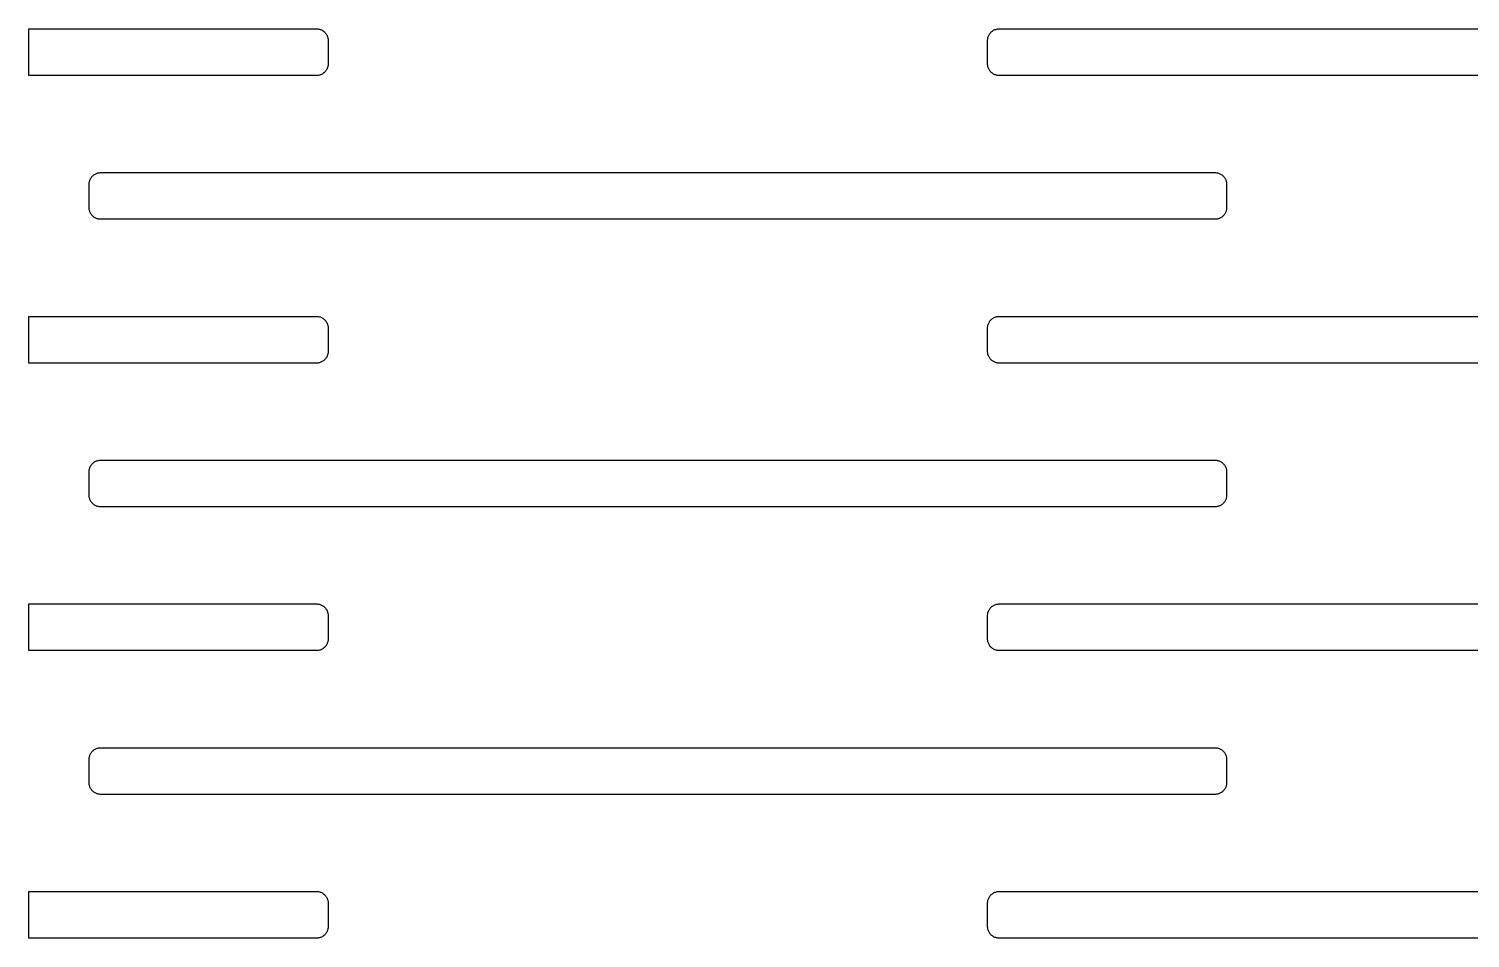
# Model space of a CAD drawing. Header units: metres. Extents: x -218 to 218, y -218 to 218.
# Drawn here: x 4 to 44.11, y 108.68 to 133.98 of the extents above; entities that cross this region are included whole.
import ezdxf

# ---------------------------------------------------------------- set-up
doc = ezdxf.new("R2010")
doc.units = ezdxf.units.M

msp = doc.modelspace()

# ---------------------------------------------------------------- linework, layer by layer
for p, q in [((4, 132.678), (4, 133.978)), ((4, 133.978), (12.0028, 133.978)), ((12.0028, 133.978), (12.0232, 133.977)), ((12.0232, 133.977), (12.0435, 133.975)), ((12.0435, 133.975), (12.0637, 133.972)), ((12.0637, 133.972), (12.0836, 133.968)), ((12.0836, 133.968), (12.1032, 133.962)), ((12.1032, 133.962), (12.1224, 133.955)), ((12.1224, 133.955), (12.1412, 133.947)), ((30.8644, 133.947), (30.8831, 133.955)), ((30.8831, 133.955), (30.9024, 133.962)), ((30.9024, 133.962), (30.922, 133.968)), ((30.922, 133.968), (30.9419, 133.972)), ((30.9419, 133.972), (30.9621, 133.975)), ((30.9621, 133.975), (30.9824, 133.977)), ((30.9824, 133.977), (31.0028, 133.978)), ((31.0028, 133.978), (62.0028, 133.978)), ((12.1412, 133.947), (12.1594, 133.938)), ((12.1594, 133.938), (12.1769, 133.927)), ((12.1769, 133.927), (12.1938, 133.916)), ((12.1938, 133.916), (12.2099, 133.903)), ((12.2099, 133.903), (12.2253, 133.89)), ((12.2253, 133.89), (12.2397, 133.875)), ((12.2397, 133.875), (12.2532, 133.86)), ((12.2532, 133.86), (12.2657, 133.844)), ((12.2657, 133.844), (12.2772, 133.827)), ((12.2772, 133.827), (12.2876, 133.809)), ((12.2876, 133.809), (12.2969, 133.791)), ((12.2969, 133.791), (12.305, 133.772)), ((12.305, 133.772), (12.3119, 133.753)), ((12.3119, 133.753), (12.3176, 133.734)), ((12.3176, 133.734), (12.322, 133.714)), ((12.322, 133.714), (12.3252, 133.694)), ((12.3252, 133.694), (12.3271, 133.673)), ((12.3271, 133.673), (12.3278, 133.653)), ((12.3278, 133.653), (12.3278, 133.003)), ((30.6778, 133.653), (30.6784, 133.673)), ((30.6778, 133.003), (30.6778, 133.653)), ((30.6784, 133.673), (30.6804, 133.694)), ((30.6804, 133.694), (30.6835, 133.714)), ((30.6835, 133.714), (30.688, 133.734)), ((30.688, 133.734), (30.6937, 133.753)), ((30.6937, 133.753), (30.7006, 133.772)), ((30.7006, 133.772), (30.7087, 133.791)), ((30.7087, 133.791), (30.718, 133.809)), ((30.718, 133.809), (30.7284, 133.827)), ((30.7284, 133.827), (30.7399, 133.844)), ((30.7399, 133.844), (30.7524, 133.86)), ((30.7524, 133.86), (30.7659, 133.875)), ((30.7659, 133.875), (30.7803, 133.89)), ((30.7803, 133.89), (30.7956, 133.903)), ((30.7956, 133.903), (30.8118, 133.916)), ((30.8118, 133.916), (30.8286, 133.927)), ((30.8286, 133.927), (30.8462, 133.938)), ((30.8462, 133.938), (30.8644, 133.947)), ((12.2099, 132.752), (12.1938, 132.74)), ((12.2253, 132.766), (12.2099, 132.752)), ((12.2397, 132.78), (12.2253, 132.766)), ((12.2532, 132.796), (12.2397, 132.78)), ((12.2657, 132.812), (12.2532, 132.796)), ((12.2772, 132.829), (12.2657, 132.812)), ((12.2876, 132.846), (12.2772, 132.829)), ((12.2969, 132.864), (12.2876, 132.846)), ((12.305, 132.883), (12.2969, 132.864)), ((12.3119, 132.902), (12.305, 132.883)), ((12.3176, 132.922), (12.3119, 132.902)), ((12.322, 132.942), (12.3176, 132.922)), ((12.3252, 132.962), (12.322, 132.942)), ((12.3271, 132.982), (12.3252, 132.962)), ((12.3278, 133.003), (12.3271, 132.982)), ((30.6784, 132.982), (30.6778, 133.003)), ((30.6804, 132.962), (30.6784, 132.982)), ((30.6835, 132.942), (30.6804, 132.962)), ((30.688, 132.922), (30.6835, 132.942)), ((30.6937, 132.902), (30.688, 132.922)), ((30.7006, 132.883), (30.6937, 132.902)), ((30.7087, 132.864), (30.7006, 132.883)), ((30.718, 132.846), (30.7087, 132.864)), ((30.7284, 132.829), (30.718, 132.846)), ((30.7399, 132.812), (30.7284, 132.829)), ((30.7524, 132.796), (30.7399, 132.812)), ((30.7659, 132.78), (30.7524, 132.796)), ((30.7803, 132.766), (30.7659, 132.78)), ((30.7956, 132.752), (30.7803, 132.766)), ((30.8118, 132.74), (30.7956, 132.752)), ((12.0028, 132.678), (4, 132.678)), ((12.0232, 132.678), (12.0028, 132.678)), ((12.0435, 132.68), (12.0232, 132.678)), ((12.0637, 132.684), (12.0435, 132.68)), ((12.0836, 132.688), (12.0637, 132.684)), ((12.1032, 132.694), (12.0836, 132.688)), ((12.1224, 132.701), (12.1032, 132.694)), ((12.1412, 132.709), (12.1224, 132.701)), ((12.1594, 132.718), (12.1412, 132.709)), ((12.1769, 132.728), (12.1594, 132.718)), ((12.1938, 132.74), (12.1769, 132.728)), ((30.8286, 132.728), (30.8118, 132.74)), ((30.8462, 132.718), (30.8286, 132.728)), ((30.8644, 132.709), (30.8462, 132.718)), ((30.8831, 132.701), (30.8644, 132.709)), ((30.9024, 132.694), (30.8831, 132.701)), ((30.922, 132.688), (30.9024, 132.694)), ((30.9419, 132.684), (30.922, 132.688)), ((30.9621, 132.68), (30.9419, 132.684)), ((30.9824, 132.678), (30.9621, 132.68)), ((31.0028, 132.678), (30.9824, 132.678)), ((62.0028, 132.678), (31.0028, 132.678)), ((5.84622, 129.938), (5.86441, 129.947)), ((5.86441, 129.947), (5.88315, 129.955)), ((5.88315, 129.955), (5.90236, 129.962)), ((5.90236, 129.962), (5.92197, 129.968)), ((5.92197, 129.968), (5.94189, 129.972)), ((5.94189, 129.972), (5.96205, 129.975)), ((5.96205, 129.975), (5.98239, 129.977)), ((5.98239, 129.977), (6.00279, 129.978)), ((6.00279, 129.978), (37.0028, 129.978)), ((37.0028, 129.978), (37.0232, 129.977)), ((37.0232, 129.977), (37.0435, 129.975)), ((37.0435, 129.975), (37.0637, 129.972)), ((37.0637, 129.972), (37.0836, 129.968)), ((37.0836, 129.968), (37.1032, 129.962)), ((37.1032, 129.962), (37.1224, 129.955)), ((37.1224, 129.955), (37.1412, 129.947)), ((37.1412, 129.947), (37.1594, 129.938)), ((5.6778, 129.653), (5.67844, 129.673)), ((5.6778, 129.003), (5.6778, 129.653)), ((5.67844, 129.673), (5.68036, 129.694)), ((5.68036, 129.694), (5.68355, 129.714)), ((5.68355, 129.714), (5.688, 129.734)), ((5.688, 129.734), (5.6937, 129.753)), ((5.6937, 129.753), (5.70061, 129.772)), ((5.70061, 129.772), (5.70872, 129.791)), ((5.70872, 129.791), (5.71799, 129.809)), ((5.71799, 129.809), (5.72838, 129.827)), ((5.72838, 129.827), (5.73987, 129.844)), ((5.73987, 129.844), (5.75238, 129.86)), ((5.75238, 129.86), (5.76587, 129.875)), ((5.76587, 129.875), (5.78032, 129.89)), ((5.78032, 129.89), (5.79562, 129.903)), ((5.79562, 129.903), (5.81177, 129.916)), ((5.81177, 129.916), (5.82864, 129.927)), ((5.82864, 129.927), (5.84622, 129.938)), ((37.1594, 129.938), (37.1769, 129.927)), ((37.1769, 129.927), (37.1938, 129.916)), ((37.1938, 129.916), (37.21, 129.903)), ((37.21, 129.903), (37.2253, 129.89)), ((37.2253, 129.89), (37.2397, 129.875)), ((37.2397, 129.875), (37.2532, 129.86)), ((37.2532, 129.86), (37.2657, 129.844)), ((37.2657, 129.844), (37.2772, 129.827)), ((37.2772, 129.827), (37.2876, 129.809)), ((37.2876, 129.809), (37.2969, 129.791)), ((37.2969, 129.791), (37.305, 129.772)), ((37.305, 129.772), (37.3119, 129.753)), ((37.3119, 129.753), (37.3176, 129.734)), ((37.3176, 129.734), (37.322, 129.714)), ((37.322, 129.714), (37.3252, 129.694)), ((37.3252, 129.694), (37.3271, 129.673)), ((37.3271, 129.673), (37.3278, 129.653)), ((37.3278, 129.653), (37.3278, 129.003)), ((5.67844, 128.982), (5.6778, 129.003)), ((5.68036, 128.962), (5.67844, 128.982)), ((5.68355, 128.942), (5.68036, 128.962)), ((5.688, 128.922), (5.68355, 128.942)), ((5.6937, 128.902), (5.688, 128.922)), ((5.70061, 128.883), (5.6937, 128.902)), ((5.70872, 128.864), (5.70061, 128.883)), ((5.71799, 128.846), (5.70872, 128.864)), ((5.72838, 128.829), (5.71799, 128.846)), ((5.73987, 128.812), (5.72838, 128.829)), ((5.75238, 128.796), (5.73987, 128.812)), ((5.76587, 128.78), (5.75238, 128.796)), ((5.78032, 128.766), (5.76587, 128.78)), ((5.79562, 128.752), (5.78032, 128.766)), ((5.81177, 128.74), (5.79562, 128.752)), ((5.82864, 128.728), (5.81177, 128.74)), ((37.1938, 128.74), (37.1769, 128.728)), ((37.21, 128.752), (37.1938, 128.74)), ((37.2253, 128.766), (37.21, 128.752)), ((37.2397, 128.78), (37.2253, 128.766)), ((37.2532, 128.796), (37.2397, 128.78)), ((37.2657, 128.812), (37.2532, 128.796)), ((37.2772, 128.829), (37.2657, 128.812)), ((37.2876, 128.846), (37.2772, 128.829)), ((37.2969, 128.864), (37.2876, 128.846)), ((37.305, 128.883), (37.2969, 128.864)), ((37.3119, 128.902), (37.305, 128.883)), ((37.3176, 128.922), (37.3119, 128.902)), ((37.322, 128.942), (37.3176, 128.922)), ((37.3252, 128.962), (37.322, 128.942)), ((37.3271, 128.982), (37.3252, 128.962)), ((37.3278, 129.003), (37.3271, 128.982)), ((5.84622, 128.718), (5.82864, 128.728)), ((5.86441, 128.709), (5.84622, 128.718)), ((5.88315, 128.701), (5.86441, 128.709)), ((5.90236, 128.694), (5.88315, 128.701)), ((5.92197, 128.688), (5.90236, 128.694)), ((5.94189, 128.684), (5.92197, 128.688)), ((5.96205, 128.68), (5.94189, 128.684)), ((5.98239, 128.678), (5.96205, 128.68)), ((6.00279, 128.678), (5.98239, 128.678)), ((37.0028, 128.678), (6.00279, 128.678)), ((37.0232, 128.678), (37.0028, 128.678)), ((37.0435, 128.68), (37.0232, 128.678)), ((37.0637, 128.684), (37.0435, 128.68)), ((37.0836, 128.688), (37.0637, 128.684)), ((37.1032, 128.694), (37.0836, 128.688)), ((37.1224, 128.701), (37.1032, 128.694)), ((37.1412, 128.709), (37.1224, 128.701)), ((37.1594, 128.718), (37.1412, 128.709)), ((37.1769, 128.728), (37.1594, 128.718)), ((4, 124.678), (4, 125.978)), ((4, 125.978), (12.0028, 125.978)), ((12.0028, 125.978), (12.0232, 125.977)), ((12.0232, 125.977), (12.0435, 125.975)), ((12.0435, 125.975), (12.0637, 125.972)), ((12.0637, 125.972), (12.0836, 125.968)), ((12.0836, 125.968), (12.1032, 125.962)), ((12.1032, 125.962), (12.1224, 125.955)), ((12.1224, 125.955), (12.1412, 125.947)), ((12.1412, 125.947), (12.1594, 125.938)), ((12.1594, 125.938), (12.1769, 125.927)), ((30.8286, 125.927), (30.8462, 125.938)), ((30.8462, 125.938), (30.8644, 125.947)), ((30.8644, 125.947), (30.8831, 125.955)), ((30.8831, 125.955), (30.9024, 125.962)), ((30.9024, 125.962), (30.922, 125.968)), ((30.922, 125.968), (30.9419, 125.972)), ((30.9419, 125.972), (30.9621, 125.975)), ((30.9621, 125.975), (30.9824, 125.977)), ((30.9824, 125.977), (31.0028, 125.978)), ((31.0028, 125.978), (62.0028, 125.978)), ((12.1769, 125.927), (12.1938, 125.916)), ((12.1938, 125.916), (12.2099, 125.903)), ((12.2099, 125.903), (12.2253, 125.89)), ((12.2253, 125.89), (12.2397, 125.875)), ((12.2397, 125.875), (12.2532, 125.86)), ((12.2532, 125.86), (12.2657, 125.844)), ((12.2657, 125.844), (12.2772, 125.827)), ((12.2772, 125.827), (12.2876, 125.809)), ((12.2876, 125.809), (12.2969, 125.791)), ((12.2969, 125.791), (12.305, 125.772)), ((12.305, 125.772), (12.3119, 125.753)), ((12.3119, 125.753), (12.3176, 125.734)), ((12.3176, 125.734), (12.322, 125.714)), ((12.322, 125.714), (12.3252, 125.694)), ((12.3252, 125.694), (12.3271, 125.673)), ((12.3271, 125.673), (12.3278, 125.653)), ((12.3278, 125.653), (12.3278, 125.003)), ((30.6778, 125.653), (30.6784, 125.673)), ((30.6778, 125.003), (30.6778, 125.653)), ((30.6784, 125.673), (30.6804, 125.694)), ((30.6804, 125.694), (30.6835, 125.714)), ((30.6835, 125.714), (30.688, 125.734)), ((30.688, 125.734), (30.6937, 125.753)), ((30.6937, 125.753), (30.7006, 125.772)), ((30.7006, 125.772), (30.7087, 125.791)), ((30.7087, 125.791), (30.718, 125.809)), ((30.718, 125.809), (30.7284, 125.827)), ((30.7284, 125.827), (30.7399, 125.844)), ((30.7399, 125.844), (30.7524, 125.86)), ((30.7524, 125.86), (30.7659, 125.875)), ((30.7659, 125.875), (30.7803, 125.89)), ((30.7803, 125.89), (30.7956, 125.903)), ((30.7956, 125.903), (30.8118, 125.916)), ((30.8118, 125.916), (30.8286, 125.927)), ((12.1769, 124.728), (12.1594, 124.718)), ((12.1938, 124.74), (12.1769, 124.728)), ((12.2099, 124.752), (12.1938, 124.74)), ((12.2253, 124.766), (12.2099, 124.752)), ((12.2397, 124.78), (12.2253, 124.766)), ((12.2532, 124.796), (12.2397, 124.78)), ((12.2657, 124.812), (12.2532, 124.796)), ((12.2772, 124.829), (12.2657, 124.812)), ((12.2876, 124.846), (12.2772, 124.829)), ((12.2969, 124.864), (12.2876, 124.846)), ((12.305, 124.883), (12.2969, 124.864)), ((12.3119, 124.902), (12.305, 124.883)), ((12.3176, 124.922), (12.3119, 124.902)), ((12.322, 124.942), (12.3176, 124.922)), ((12.3252, 124.962), (12.322, 124.942)), ((12.3271, 124.982), (12.3252, 124.962)), ((12.3278, 125.003), (12.3271, 124.982)), ((30.6784, 124.982), (30.6778, 125.003)), ((30.6804, 124.962), (30.6784, 124.982)), ((30.6835, 124.942), (30.6804, 124.962)), ((30.688, 124.922), (30.6835, 124.942)), ((30.6937, 124.902), (30.688, 124.922)), ((30.7006, 124.883), (30.6937, 124.902)), ((30.7087, 124.864), (30.7006, 124.883)), ((30.718, 124.846), (30.7087, 124.864)), ((30.7284, 124.829), (30.718, 124.846)), ((30.7399, 124.812), (30.7284, 124.829)), ((30.7524, 124.796), (30.7399, 124.812)), ((30.7659, 124.78), (30.7524, 124.796)), ((30.7803, 124.766), (30.7659, 124.78)), ((30.7956, 124.752), (30.7803, 124.766)), ((30.8118, 124.74), (30.7956, 124.752)), ((30.8286, 124.728), (30.8118, 124.74)), ((30.8462, 124.718), (30.8286, 124.728)), ((12.0028, 124.678), (4, 124.678)), ((12.0232, 124.678), (12.0028, 124.678)), ((12.0435, 124.68), (12.0232, 124.678)), ((12.0637, 124.684), (12.0435, 124.68)), ((12.0836, 124.688), (12.0637, 124.684)), ((12.1032, 124.694), (12.0836, 124.688)), ((12.1224, 124.701), (12.1032, 124.694)), ((12.1412, 124.709), (12.1224, 124.701)), ((12.1594, 124.718), (12.1412, 124.709)), ((30.8644, 124.709), (30.8462, 124.718)), ((30.8831, 124.701), (30.8644, 124.709)), ((30.9024, 124.694), (30.8831, 124.701)), ((30.922, 124.688), (30.9024, 124.694)), ((30.9419, 124.684), (30.922, 124.688)), ((30.9621, 124.68), (30.9419, 124.684)), ((30.9824, 124.678), (30.9621, 124.68)), ((31.0028, 124.678), (30.9824, 124.678)), ((62.0028, 124.678), (31.0028, 124.678)), ((5.81177, 121.916), (5.82864, 121.927)), ((5.82864, 121.927), (5.84622, 121.938)), ((5.84622, 121.938), (5.86441, 121.947)), ((5.86441, 121.947), (5.88315, 121.955)), ((5.88315, 121.955), (5.90236, 121.962)), ((5.90236, 121.962), (5.92197, 121.968)), ((5.92197, 121.968), (5.94189, 121.972)), ((5.94189, 121.972), (5.96205, 121.975)), ((5.96205, 121.975), (5.98239, 121.977)), ((5.98239, 121.977), (6.00279, 121.978)), ((6.00279, 121.978), (37.0028, 121.978)), ((37.0028, 121.978), (37.0232, 121.977)), ((37.0232, 121.977), (37.0435, 121.975)), ((37.0435, 121.975), (37.0637, 121.972)), ((37.0637, 121.972), (37.0836, 121.968)), ((37.0836, 121.968), (37.1032, 121.962)), ((37.1032, 121.962), (37.1224, 121.955)), ((37.1224, 121.955), (37.1412, 121.947)), ((37.1412, 121.947), (37.1594, 121.938)), ((37.1594, 121.938), (37.1769, 121.927)), ((37.1769, 121.927), (37.1938, 121.916)), ((5.6778, 121.653), (5.67844, 121.673)), ((5.6778, 121.003), (5.6778, 121.653)), ((5.67844, 121.673), (5.68036, 121.694)), ((5.68036, 121.694), (5.68355, 121.714)), ((5.68355, 121.714), (5.688, 121.734)), ((5.688, 121.734), (5.6937, 121.753)), ((5.6937, 121.753), (5.70061, 121.772)), ((5.70061, 121.772), (5.70872, 121.791)), ((5.70872, 121.791), (5.71799, 121.809)), ((5.71799, 121.809), (5.72838, 121.827)), ((5.72838, 121.827), (5.73987, 121.844)), ((5.73987, 121.844), (5.75238, 121.86)), ((5.75238, 121.86), (5.76587, 121.875)), ((5.76587, 121.875), (5.78032, 121.89)), ((5.78032, 121.89), (5.79562, 121.903)), ((5.79562, 121.903), (5.81177, 121.916)), ((37.1938, 121.916), (37.21, 121.903)), ((37.21, 121.903), (37.2253, 121.89)), ((37.2253, 121.89), (37.2397, 121.875)), ((37.2397, 121.875), (37.2532, 121.86)), ((37.2532, 121.86), (37.2657, 121.844)), ((37.2657, 121.844), (37.2772, 121.827)), ((37.2772, 121.827), (37.2876, 121.809)), ((37.2876, 121.809), (37.2969, 121.791)), ((37.2969, 121.791), (37.305, 121.772)), ((37.305, 121.772), (37.3119, 121.753)), ((37.3119, 121.753), (37.3176, 121.734)), ((37.3176, 121.734), (37.322, 121.714)), ((37.322, 121.714), (37.3252, 121.694)), ((37.3252, 121.694), (37.3271, 121.673)), ((37.3271, 121.673), (37.3278, 121.653)), ((37.3278, 121.653), (37.3278, 121.003)), ((5.67844, 120.982), (5.6778, 121.003)), ((5.68036, 120.962), (5.67844, 120.982)), ((5.68355, 120.942), (5.68036, 120.962)), ((5.688, 120.922), (5.68355, 120.942)), ((5.6937, 120.902), (5.688, 120.922)), ((5.70061, 120.883), (5.6937, 120.902)), ((5.70872, 120.864), (5.70061, 120.883)), ((5.71799, 120.846), (5.70872, 120.864)), ((5.72838, 120.829), (5.71799, 120.846)), ((5.73987, 120.812), (5.72838, 120.829)), ((5.75238, 120.796), (5.73987, 120.812)), ((5.76587, 120.78), (5.75238, 120.796)), ((5.78032, 120.766), (5.76587, 120.78)), ((5.79562, 120.752), (5.78032, 120.766)), ((5.81177, 120.74), (5.79562, 120.752)), ((5.82864, 120.728), (5.81177, 120.74)), ((5.84622, 120.718), (5.82864, 120.728)), ((5.86441, 120.709), (5.84622, 120.718)), ((37.1594, 120.718), (37.1412, 120.709)), ((37.1769, 120.728), (37.1594, 120.718)), ((37.1938, 120.74), (37.1769, 120.728)), ((37.21, 120.752), (37.1938, 120.74)), ((37.2253, 120.766), (37.21, 120.752)), ((37.2397, 120.78), (37.2253, 120.766)), ((37.2532, 120.796), (37.2397, 120.78)), ((37.2657, 120.812), (37.2532, 120.796)), ((37.2772, 120.829), (37.2657, 120.812)), ((37.2876, 120.846), (37.2772, 120.829)), ((37.2969, 120.864), (37.2876, 120.846)), ((37.305, 120.883), (37.2969, 120.864)), ((37.3119, 120.902), (37.305, 120.883)), ((37.3176, 120.922), (37.3119, 120.902)), ((37.322, 120.942), (37.3176, 120.922)), ((37.3252, 120.962), (37.322, 120.942)), ((37.3271, 120.982), (37.3252, 120.962)), ((37.3278, 121.003), (37.3271, 120.982)), ((5.88315, 120.701), (5.86441, 120.709)), ((5.90236, 120.694), (5.88315, 120.701)), ((5.92197, 120.688), (5.90236, 120.694)), ((5.94189, 120.684), (5.92197, 120.688)), ((5.96205, 120.68), (5.94189, 120.684)), ((5.98239, 120.678), (5.96205, 120.68)), ((6.00279, 120.678), (5.98239, 120.678)), ((37.0028, 120.678), (6.00279, 120.678)), ((37.0232, 120.678), (37.0028, 120.678)), ((37.0435, 120.68), (37.0232, 120.678)), ((37.0637, 120.684), (37.0435, 120.68)), ((37.0836, 120.688), (37.0637, 120.684)), ((37.1032, 120.694), (37.0836, 120.688)), ((37.1224, 120.701), (37.1032, 120.694)), ((37.1412, 120.709), (37.1224, 120.701)), ((4, 116.678), (4, 117.978)), ((4, 117.978), (12.0028, 117.978)), ((12.0028, 117.978), (12.0232, 117.977)), ((12.0232, 117.977), (12.0435, 117.975)), ((12.0435, 117.975), (12.0637, 117.972)), ((12.0637, 117.972), (12.0836, 117.968)), ((12.0836, 117.968), (12.1032, 117.962)), ((12.1032, 117.962), (12.1224, 117.955)), ((12.1224, 117.955), (12.1412, 117.947)), ((12.1412, 117.947), (12.1594, 117.938)), ((12.1594, 117.938), (12.1769, 117.927)), ((12.1769, 117.927), (12.1938, 117.916)), ((12.1938, 117.916), (12.2099, 117.903)), ((30.7956, 117.903), (30.8118, 117.916)), ((30.8118, 117.916), (30.8286, 117.927)), ((30.8286, 117.927), (30.8462, 117.938)), ((30.8462, 117.938), (30.8644, 117.947)), ((30.8644, 117.947), (30.8831, 117.955)), ((30.8831, 117.955), (30.9024, 117.962)), ((30.9024, 117.962), (30.922, 117.968)), ((30.922, 117.968), (30.9419, 117.972)), ((30.9419, 117.972), (30.9621, 117.975)), ((30.9621, 117.975), (30.9824, 117.977)), ((30.9824, 117.977), (31.0028, 117.978)), ((31.0028, 117.978), (62.0028, 117.978)), ((12.2099, 117.903), (12.2253, 117.89)), ((12.2253, 117.89), (12.2397, 117.875)), ((12.2397, 117.875), (12.2532, 117.86)), ((12.2532, 117.86), (12.2657, 117.844)), ((12.2657, 117.844), (12.2772, 117.827)), ((12.2772, 117.827), (12.2876, 117.809)), ((12.2876, 117.809), (12.2969, 117.791)), ((12.2969, 117.791), (12.305, 117.772)), ((12.305, 117.772), (12.3119, 117.753)), ((12.3119, 117.753), (12.3176, 117.734)), ((12.3176, 117.734), (12.322, 117.714)), ((12.322, 117.714), (12.3252, 117.694)), ((12.3252, 117.694), (12.3271, 117.673)), ((12.3271, 117.673), (12.3278, 117.653)), ((12.3278, 117.653), (12.3278, 117.003)), ((30.6778, 117.653), (30.6784, 117.673)), ((30.6778, 117.003), (30.6778, 117.653)), ((30.6784, 117.673), (30.6804, 117.694)), ((30.6804, 117.694), (30.6835, 117.714)), ((30.6835, 117.714), (30.688, 117.734)), ((30.688, 117.734), (30.6937, 117.753)), ((30.6937, 117.753), (30.7006, 117.772)), ((30.7006, 117.772), (30.7087, 117.791)), ((30.7087, 117.791), (30.718, 117.809)), ((30.718, 117.809), (30.7284, 117.827)), ((30.7284, 117.827), (30.7399, 117.844)), ((30.7399, 117.844), (30.7524, 117.86)), ((30.7524, 117.86), (30.7659, 117.875)), ((30.7659, 117.875), (30.7803, 117.89)), ((30.7803, 117.89), (30.7956, 117.903)), ((12.1412, 116.709), (12.1224, 116.701)), ((12.1594, 116.718), (12.1412, 116.709)), ((12.1769, 116.728), (12.1594, 116.718)), ((12.1938, 116.74), (12.1769, 116.728)), ((12.2099, 116.752), (12.1938, 116.74)), ((12.2253, 116.766), (12.2099, 116.752)), ((12.2397, 116.78), (12.2253, 116.766)), ((12.2532, 116.796), (12.2397, 116.78)), ((12.2657, 116.812), (12.2532, 116.796)), ((12.2772, 116.829), (12.2657, 116.812)), ((12.2876, 116.846), (12.2772, 116.829)), ((12.2969, 116.864), (12.2876, 116.846)), ((12.305, 116.883), (12.2969, 116.864)), ((12.3119, 116.902), (12.305, 116.883)), ((12.3176, 116.922), (12.3119, 116.902)), ((12.322, 116.942), (12.3176, 116.922)), ((12.3252, 116.962), (12.322, 116.942)), ((12.3271, 116.982), (12.3252, 116.962)), ((12.3278, 117.003), (12.3271, 116.982)), ((30.6784, 116.982), (30.6778, 117.003)), ((30.6804, 116.962), (30.6784, 116.982)), ((30.6835, 116.942), (30.6804, 116.962)), ((30.688, 116.922), (30.6835, 116.942)), ((30.6937, 116.902), (30.688, 116.922)), ((30.7006, 116.883), (30.6937, 116.902)), ((30.7087, 116.864), (30.7006, 116.883)), ((30.718, 116.846), (30.7087, 116.864)), ((30.7284, 116.829), (30.718, 116.846)), ((30.7399, 116.812), (30.7284, 116.829)), ((30.7524, 116.796), (30.7399, 116.812)), ((30.7659, 116.78), (30.7524, 116.796)), ((30.7803, 116.766), (30.7659, 116.78)), ((30.7956, 116.752), (30.7803, 116.766)), ((30.8118, 116.74), (30.7956, 116.752)), ((30.8286, 116.728), (30.8118, 116.74)), ((30.8462, 116.718), (30.8286, 116.728)), ((30.8644, 116.709), (30.8462, 116.718)), ((30.8831, 116.701), (30.8644, 116.709)), ((12.0028, 116.678), (4, 116.678)), ((12.0232, 116.678), (12.0028, 116.678)), ((12.0435, 116.68), (12.0232, 116.678)), ((12.0637, 116.684), (12.0435, 116.68)), ((12.0836, 116.688), (12.0637, 116.684)), ((12.1032, 116.694), (12.0836, 116.688)), ((12.1224, 116.701), (12.1032, 116.694)), ((30.9024, 116.694), (30.8831, 116.701)), ((30.922, 116.688), (30.9024, 116.694)), ((30.9419, 116.684), (30.922, 116.688)), ((30.9621, 116.68), (30.9419, 116.684)), ((30.9824, 116.678), (30.9621, 116.68)), ((31.0028, 116.678), (30.9824, 116.678)), ((62.0028, 116.678), (31.0028, 116.678)), ((5.78032, 113.89), (5.79562, 113.903)), ((5.79562, 113.903), (5.81177, 113.916)), ((5.81177, 113.916), (5.82864, 113.927)), ((5.82864, 113.927), (5.84622, 113.938)), ((5.84622, 113.938), (5.86441, 113.947)), ((5.86441, 113.947), (5.88315, 113.955)), ((5.88315, 113.955), (5.90236, 113.962)), ((5.90236, 113.962), (5.92197, 113.968)), ((5.92197, 113.968), (5.94189, 113.972)), ((5.94189, 113.972), (5.96205, 113.975)), ((5.96205, 113.975), (5.98239, 113.977)), ((5.98239, 113.977), (6.00279, 113.978)), ((6.00279, 113.978), (37.0028, 113.978)), ((37.0028, 113.978), (37.0232, 113.977)), ((37.0232, 113.977), (37.0435, 113.975)), ((37.0435, 113.975), (37.0637, 113.972)), ((37.0637, 113.972), (37.0836, 113.968)), ((37.0836, 113.968), (37.1032, 113.962)), ((37.1032, 113.962), (37.1224, 113.955)), ((37.1224, 113.955), (37.1412, 113.947)), ((37.1412, 113.947), (37.1594, 113.938)), ((37.1594, 113.938), (37.1769, 113.927)), ((37.1769, 113.927), (37.1938, 113.916)), ((37.1938, 113.916), (37.21, 113.903)), ((37.21, 113.903), (37.2253, 113.89)), ((5.6778, 113.653), (5.67844, 113.673)), ((5.6778, 113.003), (5.6778, 113.653)), ((5.67844, 113.673), (5.68036, 113.694)), ((5.68036, 113.694), (5.68355, 113.714)), ((5.68355, 113.714), (5.688, 113.734)), ((5.688, 113.734), (5.6937, 113.753)), ((5.6937, 113.753), (5.70061, 113.772)), ((5.70061, 113.772), (5.70872, 113.791)), ((5.70872, 113.791), (5.71799, 113.809)), ((5.71799, 113.809), (5.72838, 113.827)), ((5.72838, 113.827), (5.73987, 113.844)), ((5.73987, 113.844), (5.75238, 113.86)), ((5.75238, 113.86), (5.76587, 113.875)), ((5.76587, 113.875), (5.78032, 113.89)), ((37.2253, 113.89), (37.2397, 113.875)), ((37.2397, 113.875), (37.2532, 113.86)), ((37.2532, 113.86), (37.2657, 113.844)), ((37.2657, 113.844), (37.2772, 113.827)), ((37.2772, 113.827), (37.2876, 113.809)), ((37.2876, 113.809), (37.2969, 113.791)), ((37.2969, 113.791), (37.305, 113.772)), ((37.305, 113.772), (37.3119, 113.753)), ((37.3119, 113.753), (37.3176, 113.734)), ((37.3176, 113.734), (37.322, 113.714)), ((37.322, 113.714), (37.3252, 113.694)), ((37.3252, 113.694), (37.3271, 113.673)), ((37.3271, 113.673), (37.3278, 113.653)), ((37.3278, 113.653), (37.3278, 113.003)), ((5.67844, 112.982), (5.6778, 113.003)), ((5.68036, 112.962), (5.67844, 112.982)), ((5.68355, 112.942), (5.68036, 112.962)), ((5.688, 112.922), (5.68355, 112.942)), ((5.6937, 112.902), (5.688, 112.922)), ((5.70061, 112.883), (5.6937, 112.902)), ((5.70872, 112.864), (5.70061, 112.883)), ((5.71799, 112.846), (5.70872, 112.864)), ((5.72838, 112.829), (5.71799, 112.846)), ((5.73987, 112.812), (5.72838, 112.829)), ((5.75238, 112.796), (5.73987, 112.812)), ((5.76587, 112.78), (5.75238, 112.796)), ((5.78032, 112.766), (5.76587, 112.78)), ((5.79562, 112.752), (5.78032, 112.766)), ((5.81177, 112.74), (5.79562, 112.752)), ((5.82864, 112.728), (5.81177, 112.74)), ((5.84622, 112.718), (5.82864, 112.728)), ((5.86441, 112.709), (5.84622, 112.718)), ((5.88315, 112.701), (5.86441, 112.709)), ((5.90236, 112.694), (5.88315, 112.701)), ((37.1224, 112.701), (37.1032, 112.694)), ((37.1412, 112.709), (37.1224, 112.701)), ((37.1594, 112.718), (37.1412, 112.709)), ((37.1769, 112.728), (37.1594, 112.718)), ((37.1938, 112.74), (37.1769, 112.728)), ((37.21, 112.752), (37.1938, 112.74)), ((37.2253, 112.766), (37.21, 112.752)), ((37.2397, 112.78), (37.2253, 112.766)), ((37.2532, 112.796), (37.2397, 112.78)), ((37.2657, 112.812), (37.2532, 112.796)), ((37.2772, 112.829), (37.2657, 112.812)), ((37.2876, 112.846), (37.2772, 112.829)), ((37.2969, 112.864), (37.2876, 112.846)), ((37.305, 112.883), (37.2969, 112.864)), ((37.3119, 112.902), (37.305, 112.883)), ((37.3176, 112.922), (37.3119, 112.902)), ((37.322, 112.942), (37.3176, 112.922)), ((37.3252, 112.962), (37.322, 112.942)), ((37.3271, 112.982), (37.3252, 112.962)), ((37.3278, 113.003), (37.3271, 112.982)), ((5.92197, 112.688), (5.90236, 112.694)), ((5.94189, 112.684), (5.92197, 112.688)), ((5.96205, 112.68), (5.94189, 112.684)), ((5.98239, 112.678), (5.96205, 112.68)), ((6.00279, 112.678), (5.98239, 112.678)), ((37.0028, 112.678), (6.00279, 112.678)), ((37.0232, 112.678), (37.0028, 112.678)), ((37.0435, 112.68), (37.0232, 112.678)), ((37.0637, 112.684), (37.0435, 112.68)), ((37.0836, 112.688), (37.0637, 112.684)), ((37.1032, 112.694), (37.0836, 112.688)), ((4, 108.678), (4, 109.978)), ((4, 109.978), (12.0028, 109.978)), ((12.0028, 109.978), (12.0232, 109.977)), ((12.0232, 109.977), (12.0435, 109.975)), ((12.0435, 109.975), (12.0637, 109.972)), ((12.0637, 109.972), (12.0836, 109.968)), ((12.0836, 109.968), (12.1032, 109.962)), ((12.1032, 109.962), (12.1224, 109.955)), ((12.1224, 109.955), (12.1412, 109.947)), ((12.1412, 109.947), (12.1594, 109.938)), ((12.1594, 109.938), (12.1769, 109.927)), ((12.1769, 109.927), (12.1938, 109.916)), ((12.1938, 109.916), (12.2099, 109.903)), ((12.2099, 109.903), (12.2253, 109.89)), ((12.2253, 109.89), (12.2397, 109.875)), ((30.7659, 109.875), (30.7803, 109.89)), ((30.7803, 109.89), (30.7956, 109.903)), ((30.7956, 109.903), (30.8118, 109.916)), ((30.8118, 109.916), (30.8286, 109.927)), ((30.8286, 109.927), (30.8462, 109.938)), ((30.8462, 109.938), (30.8644, 109.947)), ((30.8644, 109.947), (30.8831, 109.955)), ((30.8831, 109.955), (30.9024, 109.962)), ((30.9024, 109.962), (30.922, 109.968)), ((30.922, 109.968), (30.9419, 109.972)), ((30.9419, 109.972), (30.9621, 109.975)), ((30.9621, 109.975), (30.9824, 109.977)), ((30.9824, 109.977), (31.0028, 109.978)), ((31.0028, 109.978), (62.0028, 109.978)), ((12.2397, 109.875), (12.2532, 109.86)), ((12.2532, 109.86), (12.2657, 109.844)), ((12.2657, 109.844), (12.2772, 109.827)), ((12.2772, 109.827), (12.2876, 109.809)), ((12.2876, 109.809), (12.2969, 109.791)), ((12.2969, 109.791), (12.305, 109.772)), ((12.305, 109.772), (12.3119, 109.753)), ((12.3119, 109.753), (12.3176, 109.734)), ((12.3176, 109.734), (12.322, 109.714)), ((12.322, 109.714), (12.3252, 109.694)), ((12.3252, 109.694), (12.3271, 109.673)), ((12.3271, 109.673), (12.3278, 109.653)), ((12.3278, 109.653), (12.3278, 109.003)), ((30.6778, 109.653), (30.6784, 109.673)), ((30.6778, 109.003), (30.6778, 109.653)), ((30.6784, 109.673), (30.6804, 109.694)), ((30.6804, 109.694), (30.6835, 109.714)), ((30.6835, 109.714), (30.688, 109.734)), ((30.688, 109.734), (30.6937, 109.753)), ((30.6937, 109.753), (30.7006, 109.772)), ((30.7006, 109.772), (30.7087, 109.791)), ((30.7087, 109.791), (30.718, 109.809)), ((30.718, 109.809), (30.7284, 109.827)), ((30.7284, 109.827), (30.7399, 109.844)), ((30.7399, 109.844), (30.7524, 109.86)), ((30.7524, 109.86), (30.7659, 109.875)), ((12.0836, 108.688), (12.0637, 108.684)), ((12.1032, 108.694), (12.0836, 108.688)), ((12.1224, 108.701), (12.1032, 108.694)), ((12.1412, 108.709), (12.1224, 108.701)), ((12.1594, 108.718), (12.1412, 108.709)), ((12.1769, 108.728), (12.1594, 108.718)), ((12.1938, 108.74), (12.1769, 108.728)), ((12.2099, 108.752), (12.1938, 108.74)), ((12.2253, 108.766), (12.2099, 108.752)), ((12.2397, 108.78), (12.2253, 108.766)), ((12.2532, 108.796), (12.2397, 108.78)), ((12.2657, 108.812), (12.2532, 108.796)), ((12.2772, 108.829), (12.2657, 108.812)), ((12.2876, 108.846), (12.2772, 108.829)), ((12.2969, 108.864), (12.2876, 108.846)), ((12.305, 108.883), (12.2969, 108.864)), ((12.3119, 108.902), (12.305, 108.883)), ((12.3176, 108.922), (12.3119, 108.902)), ((12.322, 108.942), (12.3176, 108.922)), ((12.3252, 108.962), (12.322, 108.942)), ((12.3271, 108.982), (12.3252, 108.962)), ((12.3278, 109.003), (12.3271, 108.982)), ((30.6784, 108.982), (30.6778, 109.003)), ((30.6804, 108.962), (30.6784, 108.982)), ((30.6835, 108.942), (30.6804, 108.962)), ((30.688, 108.922), (30.6835, 108.942)), ((30.6937, 108.902), (30.688, 108.922)), ((30.7006, 108.883), (30.6937, 108.902)), ((30.7087, 108.864), (30.7006, 108.883)), ((30.718, 108.846), (30.7087, 108.864)), ((30.7284, 108.829), (30.718, 108.846)), ((30.7399, 108.812), (30.7284, 108.829)), ((30.7524, 108.796), (30.7399, 108.812)), ((30.7659, 108.78), (30.7524, 108.796)), ((30.7803, 108.766), (30.7659, 108.78)), ((30.7956, 108.752), (30.7803, 108.766)), ((30.8118, 108.74), (30.7956, 108.752)), ((30.8286, 108.728), (30.8118, 108.74)), ((30.8462, 108.718), (30.8286, 108.728)), ((30.8644, 108.709), (30.8462, 108.718)), ((30.8831, 108.701), (30.8644, 108.709)), ((30.9024, 108.694), (30.8831, 108.701)), ((30.922, 108.688), (30.9024, 108.694)), ((30.9419, 108.684), (30.922, 108.688)), ((12.0028, 108.678), (4, 108.678)), ((12.0232, 108.678), (12.0028, 108.678)), ((12.0435, 108.68), (12.0232, 108.678)), ((12.0637, 108.684), (12.0435, 108.68)), ((30.9621, 108.68), (30.9419, 108.684)), ((30.9824, 108.678), (30.9621, 108.68)), ((31.0028, 108.678), (30.9824, 108.678)), ((62.0028, 108.678), (31.0028, 108.678))]:
    msp.add_line(p, q)

doc.saveas('drawing.dxf')
